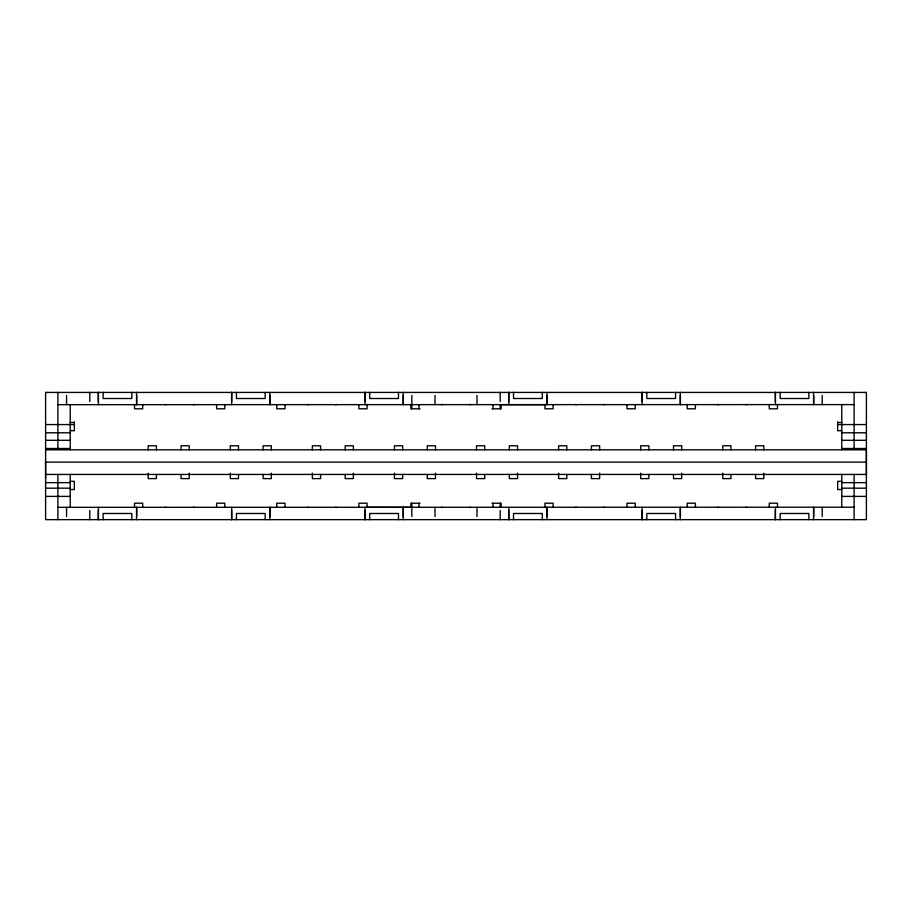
<?xml version="1.0" encoding="UTF-8"?>
<svg xmlns="http://www.w3.org/2000/svg" width="912" height="912" viewBox="0 0 912 912"><rect width="100%" height="100%" fill="white"/><g stroke="black" fill="none" stroke-linecap="round" stroke-linejoin="round"><path stroke-width="1.37" d="M45.6 478.538L45.6 462.122L866.4 462.122M45.6 392.422L866.4 392.422M57.912 404.666L854.088 404.609M420.022 408.838L410.856 408.77L410.856 404.666M491.978 408.838L501.144 408.77L501.144 404.666L544.92 404.7L544.92 408.804L553.128 408.804L553.128 404.7M70.224 422.484L74.328 422.484M837.672 422.484L841.776 422.484M45.6 424.57L74.328 424.57M837.672 424.57L866.4 424.57M70.224 430.692L74.328 430.692L74.328 421.834M841.776 430.692L837.672 430.692L837.672 421.834M45.6 432.778L70.224 432.778M841.776 432.778L866.4 432.778M45.6 440.302L70.224 440.302M841.776 440.302L866.4 440.302M45.6 448.51L70.224 448.51M841.776 448.51L866.4 448.51M45.6 449.81L866.4 449.81L866.4 474.434L45.6 474.434M70.224 481.308L74.328 481.308L74.328 489.516L70.224 489.516M841.776 481.308L837.672 481.308L837.672 489.516L841.776 489.516M45.6 482.642L70.224 482.642M841.776 482.642L866.4 482.642M45.6 488.182L70.224 488.182M841.776 488.182L866.4 488.182M45.6 496.39L70.224 496.39M841.776 496.39L866.4 496.39M420.022 503.23L410.856 503.23L410.856 507.334L367.08 507.3L367.08 503.196L358.872 503.196L358.872 507.3M491.978 503.23L501.144 503.23L501.144 507.334M57.912 507.334L854.088 507.209M866.4 392.354L866.4 519.646L45.6 519.646L45.6 392.354M854.088 392.354L854.088 448.51M854.088 474.434L854.088 519.646M841.776 404.609L841.776 449.81M841.776 474.422L841.776 507.3M822.214 395.432L822.214 404.666M822.214 507.334L822.214 516.568M813.732 395.432L813.732 404.666M813.732 507.334L813.732 516.568M813.561 392.354L813.561 404.666M813.561 507.334L813.561 519.646M808.876 392.354L808.876 398.51L780.148 398.51L780.148 392.354M808.876 519.646L808.876 513.49L780.148 513.49L780.148 519.646M777.48 404.7L777.48 408.804L769.272 408.804L769.272 404.7M777.48 507.3L777.48 503.196L769.272 503.196L769.272 507.3M775.462 392.354L775.462 404.666M775.462 507.334L775.462 519.646M775.291 392.354L775.291 401.588M775.291 510.412L775.291 519.646M763.8 449.878L763.8 445.774L755.592 445.774L755.592 449.878M763.8 473.134L763.8 478.606L755.592 478.606L755.592 474.502M730.968 449.878L730.968 445.774L722.76 445.774L722.76 449.878M730.968 474.502L730.968 478.606L722.76 478.606L722.76 473.134M695.4 404.7L695.4 408.804L687.192 408.804L687.192 404.7M695.4 507.3L695.4 503.196L687.192 503.196L687.192 507.3M681.72 449.878L681.72 445.774L673.512 445.774L673.512 449.878M681.72 473.134L681.72 478.606L673.512 478.606L673.512 474.502M680.42 395.432L680.42 404.666M680.42 507.334L680.42 516.568M680.249 392.354L680.249 404.666M680.249 507.334L680.249 519.646M675.564 392.354L675.564 398.51L646.836 398.51L646.836 392.354M675.564 519.646L675.564 513.49L646.836 513.49L646.836 519.646M648.888 449.878L648.888 445.774L640.68 445.774L640.68 449.878M648.888 474.502L648.888 478.606L640.68 478.606L640.68 473.134M642.151 392.354L642.151 404.666M642.151 507.334L642.151 519.646M641.98 392.354L641.98 401.588M641.98 510.412L641.98 519.646M635.208 404.7L635.208 408.804L627 408.804L627 404.7M635.208 507.3L635.208 503.196L627 503.196L627 507.3M599.64 449.878L599.64 445.774L591.432 445.774L591.432 449.878M599.64 473.134L599.64 478.606L591.432 478.606L591.432 474.502M566.808 449.878L566.808 445.774L558.6 445.774L558.6 449.878M566.808 474.502L566.808 478.606L558.6 478.606L558.6 473.134M553.128 507.3L553.128 503.196L544.92 503.196L544.92 507.3M547.109 395.432L547.109 404.666M547.109 507.334L547.109 516.568M546.938 392.354L546.938 404.666M546.938 507.334L546.938 519.646M542.252 392.354L542.252 398.51L513.524 398.51L513.524 392.354M542.252 519.646L542.252 513.49L513.524 513.49L513.524 519.646M517.56 449.878L517.56 445.774L509.352 445.774L509.352 449.878M517.56 473.134L517.56 478.606L509.352 478.606L509.352 474.502M508.839 392.354L508.839 404.666M508.839 507.334L508.839 519.646M508.668 392.354L508.668 401.588M508.668 510.412L508.668 519.646M500.186 392.354L500.186 401.588M500.186 404.734L500.186 408.838M500.186 503.23L500.186 507.334M500.186 510.412L500.186 519.646M492.936 404.666L492.936 408.77M492.936 503.23L492.936 507.334M484.728 449.878L484.728 445.774L476.52 445.774L476.52 449.878M484.728 474.502L484.728 478.606L476.52 478.606L476.52 473.134M476.965 395.432L476.965 404.666M476.965 507.334L476.965 516.568M435.48 449.878L435.48 445.774L427.272 445.774L427.272 449.878M435.48 473.134L435.48 478.606L427.272 478.606L427.272 474.502M435.035 395.432L435.035 404.666M435.035 507.334L435.035 516.568M419.064 404.666L419.064 408.77M419.064 503.23L419.064 507.334M411.814 395.432L411.814 408.838M411.814 503.23L411.814 516.568M403.332 395.432L403.332 404.666M403.332 507.334L403.332 516.568M403.161 392.354L403.161 404.666M403.161 507.334L403.161 519.646M402.648 449.878L402.648 445.774L394.44 445.774L394.44 449.878M402.648 474.502L402.648 478.606L394.44 478.606L394.44 473.134M398.476 392.354L398.476 398.51L369.748 398.51L369.748 392.354M398.476 519.646L398.476 513.49L369.748 513.49L369.748 519.646M367.08 404.7L367.08 408.804L358.872 408.804L358.872 404.7M365.062 392.354L365.062 404.666M365.062 507.334L365.062 519.646M364.891 392.354L364.891 401.588M364.891 510.412L364.891 519.646M353.4 449.878L353.4 445.774L345.192 445.774L345.192 449.878M353.4 473.134L353.4 478.606L345.192 478.606L345.192 474.502M320.568 449.878L320.568 445.774L312.36 445.774L312.36 449.878M320.568 474.502L320.568 478.606L312.36 478.606L312.36 473.134M285 404.7L285 408.804L276.792 408.804L276.792 404.7M285 507.3L285 503.196L276.792 503.196L276.792 507.3M271.32 449.878L271.32 445.774L263.112 445.774L263.112 449.878M271.32 473.134L271.32 478.606L263.112 478.606L263.112 474.502M270.02 395.432L270.02 404.666M270.02 507.334L270.02 516.568M269.849 392.354L269.849 404.666M269.849 507.334L269.849 519.646M265.164 392.354L265.164 398.51L236.436 398.51L236.436 392.354M265.164 519.646L265.164 513.49L236.436 513.49L236.436 519.646M238.488 449.878L238.488 445.774L230.28 445.774L230.28 449.878M238.488 474.502L238.488 478.606L230.28 478.606L230.28 473.134M231.751 392.354L231.751 404.666M231.751 507.334L231.751 519.646M231.58 392.354L231.58 401.588M231.58 510.412L231.58 519.646M224.808 404.7L224.808 408.804L216.6 408.804L216.6 404.7M224.808 507.3L224.808 503.196L216.6 503.196L216.6 507.3M189.24 449.878L189.24 445.774L181.032 445.774L181.032 449.878M189.24 473.134L189.24 478.606L181.032 478.606L181.032 474.502M156.408 449.878L156.408 445.774L148.2 445.774L148.2 449.878M156.408 474.502L156.408 478.606L148.2 478.606L148.2 473.134M142.728 404.7L142.728 408.804L134.52 408.804L134.52 404.7M142.728 507.3L142.728 503.196L134.52 503.196L134.52 507.3M136.709 395.432L136.709 404.666M136.709 507.334L136.709 516.568M136.538 392.354L136.538 404.666M136.538 507.334L136.538 519.646M131.852 392.354L131.852 398.51L103.124 398.51L103.124 392.354M131.852 519.646L131.852 513.49L103.124 513.49L103.124 519.646M98.439 392.354L98.439 404.666M98.439 507.334L98.439 519.646M98.268 392.354L98.268 401.588M98.268 510.412L98.268 519.646M89.786 392.354L89.786 401.588M89.786 510.412L89.786 519.646M70.224 404.609L70.224 449.81M70.224 474.422L70.224 507.3M66.565 395.432L66.565 404.666M66.565 507.334L66.565 516.568M57.912 392.354L57.912 448.51M57.912 474.434L57.912 519.646M442.32 404.666A3.078 3.078 0 0 1 441.191 404.449M470.809 404.449A3.078 3.078 0 0 1 469.68 404.666M165.984 404.7A3.078 3.078 0 0 1 164.855 404.483M194.473 404.483A3.078 3.078 0 0 1 193.344 404.7M308.256 404.7A3.078 3.078 0 0 1 307.127 404.483M336.745 404.483A3.078 3.078 0 0 1 335.616 404.7M576.384 404.7A3.078 3.078 0 0 1 575.255 404.483M604.873 404.483A3.078 3.078 0 0 1 603.744 404.7M718.656 404.7A3.078 3.078 0 0 1 717.527 404.483M747.145 404.483A3.078 3.078 0 0 1 746.016 404.7M469.68 507.334A3.078 3.078 0 0 1 470.809 507.551M441.191 507.551A3.078 3.078 0 0 1 442.32 507.334M193.344 507.3A3.078 3.078 0 0 1 194.473 507.517M164.855 507.517A3.078 3.078 0 0 1 165.984 507.3M335.616 507.3A3.078 3.078 0 0 1 336.745 507.517M307.127 507.517A3.078 3.078 0 0 1 308.256 507.3M603.744 507.3A3.078 3.078 0 0 1 604.873 507.517M575.255 507.517A3.078 3.078 0 0 1 576.384 507.3M746.016 507.3A3.078 3.078 0 0 1 747.145 507.517M717.527 507.517A3.078 3.078 0 0 1 718.656 507.3"/></g></svg>
